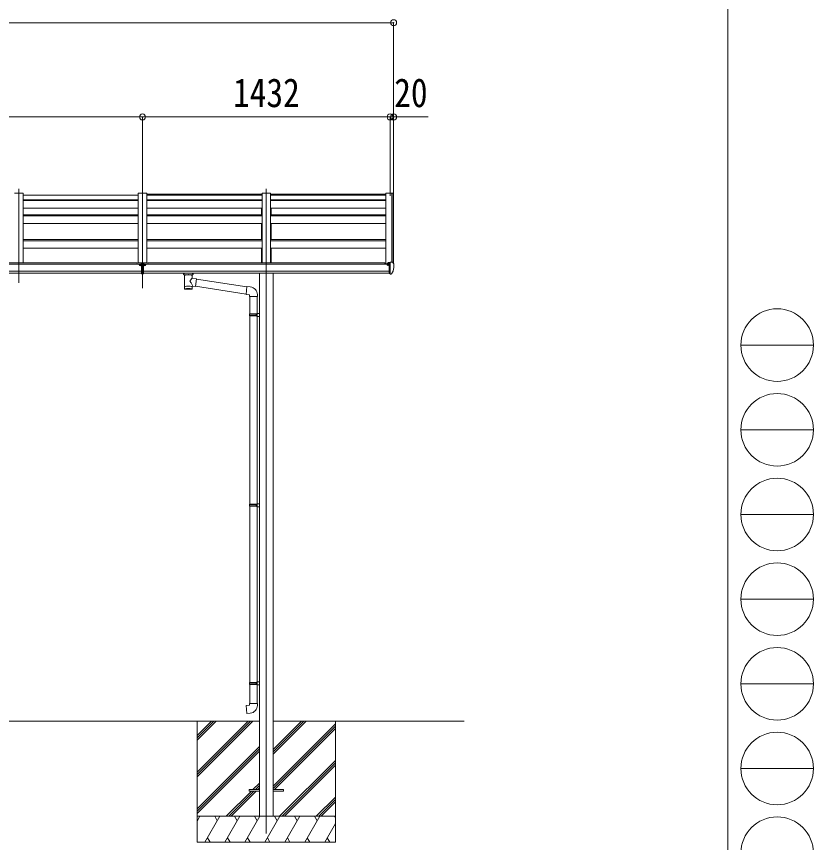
# Model space of a CAD drawing. Units: millimetres at full size. Extents: x -9783 to 9892, y -6828 to 6752.
# Drawn here: x 5283 to 9892, y -4141 to 638 of the extents above; entities that cross this region are included whole.
import ezdxf
from ezdxf.enums import TextEntityAlignment as Align

# ---------------------------------------------------------------- set-up
doc = ezdxf.new("R2010")
doc.units = ezdxf.units.MM
doc.header["$LTSCALE"] = 35
doc.header["$PDMODE"] = 32
doc.header["$PDSIZE"] = 35
for name, color, linetype, lineweight in [('0-0_0', 7, 'Continuous', 9), ('0-1_本体', 4, 'Continuous', 9), ('0-2_部品', 7, 'Continuous', 9), ('0-8_PARTS2', 2, 'Continuous', 9), ('0-A_寸法', 6, 'Continuous', 9), ('F-0_240', 7, 'Continuous', 9)]:
    doc.layers.add(name, color=color, linetype=linetype, lineweight=lineweight)
doc.styles.add('ＭＳ ゴシック', font='')
doc.styles.get('ＭＳ ゴシック').set_extended_font_data('MS Gothic')

msp = doc.modelspace()

# ---------------------------------------------------------------- linework, layer by layer
at = {"layer": '0-0_0'}
for p, q in [((4837.24, -3439.42), (6688.24, -3439.42)), ((6327.74, -3439.58), (6327.74, -4139.58)), ((6327.74, -3733.75), (6621.92, -3439.58)), ((6327.74, -3747.9), (6636.06, -3439.58)), ((6327.74, -3762.04), (6650.2, -3439.58)), ((6327.74, -3549.91), (6438.07, -3439.58)), ((6327.74, -3535.76), (6423.93, -3439.58)), ((6327.74, -3521.62), (6409.79, -3439.58)), ((7871.22, -3439.58), (6767.24, -3439.58)), ((6767.24, -3630.91), (6958.57, -3439.58)), ((6767.24, -3616.76), (6944.43, -3439.58)), ((6767.24, -3602.62), (6930.29, -3439.58)), ((7127.74, -3439.58), (7127.74, -4139.58)), ((6767.24, -3814.75), (7127.74, -3454.26)), ((6767.24, -3828.89), (7127.74, -3468.4)), ((6775.2, -3835.08), (7127.74, -3482.54)), ((6327.74, -3945.88), (6688.24, -3585.39)), ((6327.74, -3960.03), (6688.24, -3599.53)), ((6327.74, -3974.17), (6688.24, -3613.67)), ((6804.55, -3989.58), (7127.74, -3666.39)), ((6818.69, -3989.58), (7127.74, -3680.53)), ((6832.83, -3989.58), (7127.74, -3694.67)), ((6650.68, -3835.08), (6688.24, -3797.52)), ((6664.82, -3835.08), (6688.24, -3811.66)), ((6496.18, -3989.58), (6641.68, -3844.08)), ((6510.32, -3989.58), (6655.82, -3844.08)), ((6524.46, -3989.58), (6669.96, -3844.08)), ((6678.96, -3835.08), (6688.24, -3825.8)), ((7016.68, -3989.58), (7127.74, -3878.52)), ((7030.82, -3989.58), (7127.74, -3892.66)), ((7044.96, -3989.58), (7127.74, -3906.8)), ((7127.74, -3989.58), (6327.74, -3989.58)), ((6327.74, -4017.08), (6343.62, -3989.58)), ((6372.49, -4139.58), (6459.09, -3989.58)), ((6444.09, -4015.56), (6429.09, -3989.58)), ((6487.96, -4139.58), (6574.56, -3989.58)), ((6559.56, -4015.56), (6544.56, -3989.58)), ((6603.43, -4139.58), (6690.03, -3989.58)), ((6675.03, -4015.56), (6660.03, -3989.58)), ((6718.9, -4139.58), (6805.5, -3989.58)), ((6790.5, -4015.56), (6775.5, -3989.57)), ((6834.37, -4139.58), (6920.97, -3989.58)), ((6905.97, -4015.56), (6890.97, -3989.58)), ((6949.84, -4139.58), (7036.44, -3989.58)), ((7006.44, -3989.58), (7021.44, -4015.56)), ((7121.91, -3989.58), (7127.74, -3999.68)), ((7065.31, -4139.58), (7127.74, -4031.44)), ((6327.74, -4139.58), (7127.74, -4139.58)), ((6387.48, -4113.6), (6402.48, -4139.58)), ((6502.95, -4113.6), (6517.95, -4139.58)), ((6618.43, -4113.6), (6633.42, -4139.58)), ((6733.89, -4113.6), (6748.89, -4139.58)), ((6849.36, -4113.6), (6864.36, -4139.58)), ((6964.83, -4113.6), (6979.83, -4139.58)), ((7080.3, -4113.6), (7095.3, -4139.58))]:
    msp.add_line(p, q, dxfattribs=at)
at = {"layer": '0-1_本体'}
for p, q in [((5320.74, -383.85), (5270.74, -383.85)), ((5320.74, -383.85), (5320.74, -783.43)), ((5320.74, -396.25), (5986.74, -396.25)), ((5320.74, -422.96), (5986.74, -422.96)), ((5320.74, -425.81), (5986.74, -425.81)), ((5986.74, -383.85), (5986.74, -787.12)), ((6036.74, -383.85), (5986.74, -383.85)), ((6036.74, -383.85), (6036.74, -787.12)), ((6702.74, -389.33), (6036.74, -389.33)), ((6036.74, -396.25), (6702.74, -396.25)), ((6036.74, -422.96), (6702.74, -422.96)), ((6036.74, -425.81), (6702.74, -425.81)), ((6702.74, -383.85), (6702.74, -787.12)), ((6752.74, -383.85), (6702.74, -383.85)), ((6752.74, -383.85), (6752.74, -787.12)), ((7418.74, -389.33), (6752.74, -389.33)), ((6752.74, -396.25), (7418.74, -396.25)), ((6752.74, -422.96), (7418.74, -422.96)), ((6752.74, -425.81), (7418.74, -425.81)), ((7418.74, -383.25), (7418.74, -793.83)), ((7454.66, -383.45), (7454.04, -385.07)), ((7454.74, -383.34), (7454.74, -783.65)), ((7462.79, -383.67), (7454.96, -383.26)), ((7463.73, -384.55), (7463.74, -790.19)), ((5320.74, -470.54), (5986.74, -470.54)), ((6036.74, -470.54), (6702.74, -470.54)), ((6700.24, -509.23), (6700.24, -470.54)), ((6752.74, -470.54), (7418.74, -470.54)), ((6755.24, -509.23), (6755.24, -470.54)), ((5320.74, -509.23), (5986.74, -509.23)), ((5320.74, -514.52), (5986.74, -514.52)), ((6036.74, -509.23), (6702.74, -509.23)), ((6036.74, -514.52), (6702.74, -514.52)), ((6752.74, -509.23), (7418.74, -509.23)), ((6752.74, -514.52), (7418.74, -514.52)), ((5320.74, -558.6), (5986.74, -558.6)), ((6036.74, -558.6), (6702.74, -558.6)), ((6700.24, -652.16), (6700.24, -558.6)), ((6752.74, -558.6), (7418.74, -558.6)), ((6755.24, -652.16), (6755.24, -558.6)), ((5320.74, -652.16), (5986.74, -652.16)), ((5320.74, -658.95), (5986.74, -658.95)), ((6036.74, -652.16), (6702.74, -652.16)), ((6036.74, -658.95), (6702.74, -658.95)), ((6752.74, -652.16), (7418.74, -652.16)), ((6752.74, -658.95), (7418.74, -658.95)), ((5320.74, -702.5), (5986.74, -702.5)), ((6036.74, -702.5), (6702.74, -702.5)), ((6700.24, -787.12), (6700.24, -702.5)), ((6752.74, -702.5), (7418.74, -702.5)), ((6755.24, -787.12), (6755.24, -702.5)), ((6005.24, -793.83), (290.24, -793.83)), ((5981.74, -787.12), (313.74, -787.12)), ((5981.74, -793.83), (5981.74, -787.12)), ((6036.74, -787.12), (5986.74, -787.12)), ((7437.24, -793.83), (6018.24, -793.83)), ((7413.74, -787.12), (6041.74, -787.12)), ((6041.74, -793.83), (6041.74, -787.12)), ((7413.74, -793.83), (7413.74, -787.12)), ((290.24, -835.05), (6005.24, -835.05)), ((6005.24, -846.9), (290.24, -846.82)), ((6018.24, -835.05), (7437.24, -835.05)), ((7437.24, -846.9), (6018.24, -846.88)), ((6688.24, -846.99), (6688.24, -3989.58)), ((6767.24, -846.99), (6767.24, -3989.58))]:
    msp.add_line(p, q, dxfattribs=at)
msp.add_lwpolyline([(7454.04, -783.65), (7454.04, -383.25), (7418.74, -383.25)], dxfattribs=at)
msp.add_circle((7429.77, -798.56), 3, dxfattribs=at)
for centre, radius, start, end in [((7454.94, -383.56), 0.301, 87.13321, 158.93673), ((7462.74, -384.67), 1, 6.67014, 87)]:
    msp.add_arc(centre, radius, start, end, dxfattribs=at)
at = {"layer": '0-2_部品'}
for p, q in [((5997.27, -798.96), (5997.27, -800.62)), ((5997.27, -799.86), (5998.27, -799.86)), ((5998.27, -800.62), (5998.27, -798.96)), ((5999.27, -799.72), (6000.27, -799.72)), ((6005.24, -791.29), (6005.24, -850.15)), ((6024.21, -799.72), (6023.21, -799.72)), ((6025.21, -798.96), (6025.21, -800.62)), ((6025.21, -799.86), (6026.21, -799.86)), ((6026.21, -800.62), (6026.21, -798.96)), ((7427.24, -789.49), (7427.24, -793.83)), ((7442.24, -788.33), (7428.24, -788.39)), ((7431.74, -788.37), (7431.74, -786.48)), ((7432.24, -798.56), (7431.94, -798.56)), ((7432.77, -798.56), (7432.24, -798.56)), ((7432.56, -786.06), (7442.24, -785.34)), ((7437.24, -793.38), (7443.74, -792.98)), ((7442.24, -784.56), (7443.74, -784.56)), ((7442.24, -784.56), (7442.24, -790.73)), ((7443.74, -852.14), (7443.74, -783.65)), ((7458.83, -784.21), (7462.9, -790.02)), ((7465.74, -793.02), (7465.74, -793.65)), ((6005.24, -836.98), (6018.24, -836.98)), ((6249.74, -852.95), (6249.74, -846.84)), ((6253.84, -857.45), (6253.82, -937.74)), ((6299.64, -875.03), (6299.64, -857.44)), ((6303.74, -852.95), (6303.74, -846.84)), ((7437.24, -848.95), (7442.74, -848.95)), ((7443.24, -849.95), (7442.74, -848.95)), ((7443.74, -849.95), (7443.24, -849.95)), ((7445.24, -852.05), (7443.74, -852.14)), ((7445.24, -852.05), (7448.95, -851.83)), ((7451.36, -850.33), (7461.11, -834.95)), ((6324.86, -878.93), (6299.64, -875.02)), ((6324.86, -878.93), (6317.84, -924.19)), ((6614.2, -925.88), (6324.55, -880.95)), ((6299.66, -937.74), (6299.64, -921.12)), ((6299.64, -921.37), (6317.84, -924.19)), ((6610.53, -967.82), (6318.11, -922.45)), ((6635.16, -926.27), (6614.32, -924.45)), ((6630.24, -982.01), (6676.24, -982.01)), ((6632.24, -982.01), (6632.24, -1082.54)), ((6674.24, -982.01), (6674.24, -1079.98)), ((6676.24, -982.01), (6676.24, -971.1)), ((6630.24, -1084.54), (6631.24, -1082.54)), ((6630.24, -1084.54), (6674.24, -1084.54)), ((6630.24, -1084.54), (6630.24, -1092.54)), ((6630.24, -1092.54), (6674.24, -1092.54)), ((6630.24, -1092.54), (6631.24, -1094.54)), ((6631.24, -1082.54), (6674.24, -1082.54)), ((6631.24, -1094.54), (6674.24, -1094.54)), ((6632.24, -1094.54), (6632.24, -2183.68)), ((6669.76, -1084.54), (6669.33, -1082.54)), ((6672.24, -1080.04), (6688.24, -1079.56)), ((6672.24, -1082.04), (6672.24, -1080.04)), ((6672.24, -1082.04), (6674.24, -1082.04)), ((6672.24, -1097.04), (6672.24, -1095.04)), ((6672.24, -1097.04), (6688.24, -1097.51)), ((6674.24, -1097.09), (6674.24, -2181.12)), ((6688.24, -1079.56), (6688.24, -1097.51)), ((6630.24, -2185.68), (6631.24, -2183.68)), ((6630.24, -2185.68), (6674.24, -2185.68)), ((6630.24, -2185.68), (6630.24, -2193.68)), ((6630.24, -2193.68), (6674.24, -2193.68)), ((6630.24, -2193.68), (6631.24, -2195.68)), ((6631.24, -2183.68), (6674.24, -2183.68)), ((6631.24, -2195.68), (6674.24, -2195.68)), ((6632.24, -2195.68), (6632.24, -3214.98)), ((6669.76, -2185.68), (6669.33, -2183.68)), ((6672.24, -2181.18), (6688.24, -2180.71)), ((6672.24, -2183.18), (6672.24, -2181.18)), ((6672.24, -2183.18), (6674.24, -2183.18)), ((6672.24, -2198.18), (6672.24, -2196.18)), ((6672.24, -2198.18), (6688.24, -2198.65)), ((6674.24, -2198.23), (6674.24, -3212.42)), ((6688.24, -2180.71), (6688.24, -2198.65)), ((6630.24, -3216.98), (6631.24, -3214.98)), ((6630.24, -3216.98), (6674.24, -3216.98)), ((6630.24, -3216.98), (6630.24, -3224.98)), ((6630.24, -3224.98), (6674.24, -3224.98)), ((6630.24, -3224.98), (6631.24, -3226.98)), ((6631.24, -3214.98), (6674.24, -3214.98)), ((6631.24, -3226.98), (6674.24, -3226.98)), ((6632.24, -3226.98), (6632.24, -3336.98)), ((6669.76, -3216.98), (6669.33, -3214.98)), ((6672.24, -3212.48), (6688.24, -3212.01)), ((6672.24, -3214.48), (6672.24, -3212.48)), ((6672.24, -3214.48), (6674.24, -3214.48)), ((6672.24, -3229.48), (6672.24, -3227.48)), ((6672.24, -3229.48), (6688.24, -3229.95)), ((6674.24, -3229.54), (6674.24, -3336.98)), ((6688.24, -3212.01), (6688.24, -3229.95)), ((6630.24, -3336.98), (6676.24, -3336.98)), ((6630.24, -3346.98), (6630.24, -3336.98)), ((6676.24, -3336.98), (6676.24, -3347.89))]:
    msp.add_line(p, q, dxfattribs=at)
at = {"layer": '0-2_部品', "color": 4}
for p, q in [((6627.74, -3835.07), (6688.24, -3835.07)), ((6627.74, -3835.07), (6627.74, -3844.07)), ((6627.74, -3844.07), (6688.24, -3844.07)), ((6767.24, -3835.07), (6827.74, -3835.07)), ((6767.24, -3844.07), (6827.74, -3844.07)), ((6827.74, -3835.07), (6827.74, -3844.07))]:
    msp.add_line(p, q, dxfattribs=at)
at = {"layer": '0-2_部品'}
for points in [[(5996.27, -798.82), (5995.27, -798.82), (5995.27, -799.72), (5996.27, -799.72)], [(5998.27, -797.92), (5998.27, -797.02), (5997.27, -797.02), (5997.27, -797.92)], [(5997.27, -800.62), (5997.27, -801.52), (5998.27, -801.52), (5998.27, -800.62)], [(6000.27, -799.72), (6000.27, -798.82), (5999.27, -798.82)], [(6005.24, -791.29), (6018.24, -791.29), (6018.24, -850.15), (6005.24, -850.15)], [(6023.21, -799.72), (6023.21, -798.82), (6024.21, -798.82)], [(6025.21, -797.92), (6025.21, -797.02), (6026.21, -797.02), (6026.21, -797.92)], [(6026.21, -800.62), (6026.21, -801.52), (6025.21, -801.52), (6025.21, -800.62)], [(6027.21, -798.82), (6028.21, -798.82), (6028.21, -799.72), (6027.21, -799.72)], [(7427.24, -796.94), (7427.24, -798.56), (7426.77, -798.56)], [(7431.94, -797.37), (7431.94, -798.56), (7427.24, -798.56)], [(7432.56, -786.06), (7432.4, -786.08), (7432.24, -786.11), (7432.1, -786.15), (7431.97, -786.2), (7431.87, -786.26), (7431.8, -786.33), (7431.75, -786.4), (7431.74, -786.48)], [(7437.24, -848.95), (7437.24, -790.73), (7442.24, -790.73)], [(7443.74, -783.65), (7455.74, -783.65), (7458.07, -783.79)], [(6249.78, -853.01), (6249.75, -852.65), (6250, -851.7), (6250.52, -850.81), (6251.32, -849.97), (6252.44, -849.18), (6253.84, -848.45)], [(6249.78, -852.9), (6249.75, -853.25), (6250, -854.21), (6250.52, -855.09), (6251.32, -855.93), (6252.44, -856.73), (6253.84, -857.45)], [(6299.64, -848.46), (6299.87, -848.56), (6301.23, -849.29), (6302.34, -850.14), (6303.1, -851.01), (6303.56, -851.9), (6303.73, -852.79)], [(6299.64, -857.44), (6299.87, -857.35), (6301.23, -856.61), (6302.34, -855.76), (6303.1, -854.9), (6303.56, -854), (6303.73, -853.11)], [(7443.74, -838.26), (7440.58, -837.85), (7437.24, -837.42)], [(6614.32, -924.45), (6610.32, -970.27), (6630.24, -972.01), (6630.24, -982.01)], [(6669.76, -1084.54), (6669.76, -1092.54), (6669.33, -1094.54)], [(6672.24, -1095.04), (6674.24, -1095.04), (6674.24, -1082.04)], [(6669.76, -2185.68), (6669.76, -2193.68), (6669.33, -2195.68)], [(6672.24, -2196.18), (6674.24, -2196.18), (6674.24, -2183.18)], [(6669.76, -3216.98), (6669.76, -3224.98), (6669.33, -3226.98)], [(6672.24, -3227.48), (6674.24, -3227.48), (6674.24, -3214.48)], [(6635.16, -3392.72), (6614.32, -3394.55), (6610.32, -3348.72), (6630.24, -3346.98)]]:
    msp.add_lwpolyline(points, dxfattribs=at)
for centre, radius, start, end in [((7429.74, -798.56), 2.5, 28.35764, 180), ((7429.74, -798.56), 2.5, 0, 28.35764), ((7458.01, -784.79), 1, 35, 86.5), ((7273.25, -793.64), 192.49, 347.8767, 359.9992), ((7462.74, -793.02), 3, 0, 87), ((6266.81, -898.17), 51.38, 92.46126, 104.61963), ((6286.69, -898.17), 51.38, 75.38037, 87.53874), ((7448.76, -848.83), 3, 273.5, 330), ((7458.51, -833.45), 3, 330, 348.16652), ((6631.24, -971.1), 45, 0, 85), ((6631.24, -3347.89), 45, 275, 0)]:
    msp.add_arc(centre, radius, start, end, dxfattribs=at)
for centre, major_axis in [((5997.77, -798.97), (5.9, 0)), ((6025.71, -798.97), (-5.9, 0))]:
    msp.add_ellipse(centre, major_axis=major_axis, ratio=0.9, dxfattribs=at)
for centre, major_axis, ratio, start_param, end_param in [((5997.77, -799.27), (5.9, 0), 0.9, 6.2831853, 9.424778), ((5996.27, -797.92), (-1, 0), 0.9, 1.5707963, 3.1415927), ((5996.27, -800.62), (1, 0), 0.9, 6.2831853, 7.8539816), ((5996.27, -798.96), (1, 0), 0.9, 6.2831853, 6.9023328), ((5999.27, -797.92), (1, 0), 0.9, 3.1415927, 4.712389), ((5999.27, -798.96), (-1, 0), 0.9, 5.6640378, 6.2831853), ((5999.27, -800.62), (-1, 0), 0.9, 4.712389, 6.2831853), ((6025.71, -799.27), (-5.9, 0), 0.9, 3.1415927, 6.2831853), ((6024.21, -797.92), (-1, 0), 0.9, 1.5707963, 3.1415927), ((6024.21, -800.62), (1, 0), 0.9, 6.2831853, 7.8539816), ((6024.21, -798.96), (1, 0), 0.9, 6.2831853, 6.9023328), ((6027.21, -797.92), (1, 0), 0.9, 3.1415927, 4.712389), ((6027.21, -798.96), (-1, 0), 0.9, 5.6640378, 6.2831853), ((6027.21, -800.62), (-1, 0), 0.9, 4.712389, 6.2831853), ((7428.24, -789.49), (0.02, 1.1), 0.906239, 0.0206394, 1.5914357), ((6276.74, -858.65), (-22.91, -0.42), 0.072511, 4.711586, 6.2823824), ((6276.76, -857.01), (-22.91, -0.42), 0.072511, 4.711586, 6.2823824), ((6276.71, -857.02), (22.92, -0.42), 0.07247, 0.0008089, 1.5716053), ((6276.71, -858.65), (22.92, -0.42), 0.07247, 0.0008089, 1.5716053), ((6287.74, -852.95), (16, 0), 0.361356, 0, 0.0194874), ((6287.74, -852.95), (16, 0), 0.361356, 6.2636979, 6.2831853), ((6276.74, -894.58), (-22.81, 26.62), 0.234429, 3.1563334, 4.5976381), ((6279.29, -897.22), (20.32, 22.25), 0.045535, 4.9756507, 6.2441899), ((6276.74, -937.74), (22.92, 0), 0.101955, 6.2829723, 9.4248207), ((6276.74, -937.74), (22.92, 0), 0.101955, 3.1415499, 6.2833984), ((6276.74, -925.3), (22.91, 0), 0.122865, 6.2831853, 9.424778)]:
    msp.add_ellipse(centre, major_axis=major_axis, ratio=ratio, start_param=start_param, end_param=end_param, dxfattribs=at)
at = {"layer": '0-8_PARTS2'}
for p, q in [((5295.74, -903.02), (5295.74, -359.17)), ((6011.74, -933.37), (6011.74, -359.17)), ((6727.74, -933.37), (6727.74, -359.17)), ((6727.74, -839.58), (6727.74, -4089.58))]:
    msp.add_line(p, q, dxfattribs=at)
at = {"layer": '0-A_寸法'}
for p, q in [((263.75, 602.37), (7463.73, 602.37)), ((7463.73, 602.37), (7463.73, 56.99)), ((283.75, 56.99), (6011.74, 56.99)), ((6011.74, 56.99), (6011.74, -398.59)), ((6011.74, 56.99), (7443.74, 56.99)), ((7443.74, 56.99), (7443.74, -398.59)), ((7443.74, 56.99), (7463.73, 56.99)), ((7463.73, 56.99), (7463.73, -398.59)), ((7463.73, 56.99), (7663.73, 56.99))]:
    msp.add_line(p, q, dxfattribs=at)
for p in [(7463.73, 602.37), (6011.74, 56.99), (7443.74, 56.99), (7463.73, 56.99)]:
    msp.add_point(p, dxfattribs=at)
at = {"layer": 'F-0_240', "color": 5}
msp.add_line((9396.97, 6751.9), (9396.97, -6828.1), dxfattribs=at)
at = {"layer": 'F-0_240', "color": 4}
for p, q in [((9471.77, -1263.1), (9891.77, -1263.1)), ((9471.77, -1753.1), (9891.77, -1753.1)), ((9471.77, -2243.1), (9891.77, -2243.1)), ((9471.77, -2733.1), (9891.77, -2733.1)), ((9471.77, -3223.1), (9891.77, -3223.1)), ((9471.77, -3713.1), (9891.77, -3713.1))]:
    msp.add_line(p, q, dxfattribs=at)
for centre in [(9681.77, -1263.1), (9681.77, -1753.1), (9681.77, -2243.1), (9681.77, -2733.1), (9681.77, -3223.1), (9681.77, -3713.1), (9681.77, -4203.1)]:
    msp.add_circle(centre, 210, dxfattribs=at)

# ---------------------------------------------------------------- texts
at = {"layer": '0-A_寸法', "color": 7, "style": 'ＭＳ ゴシック', "width": 0.85}
for s, p in [('1432', (6535.24, 63.99)), ('20', (7467.48, 63.99))]:
    msp.add_text(s, height=166.8, dxfattribs=at).set_placement(p, align=Align.BOTTOM_LEFT)

doc.saveas('drawing.dxf')
